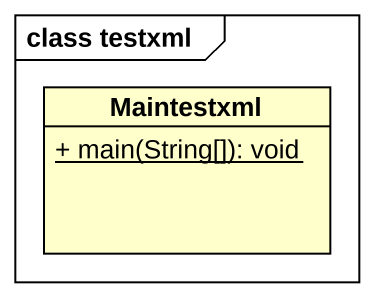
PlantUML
@startuml
mainframe class testxml
hide circle
hide empty members
skinparam classAttributeIconSize 0
class Maintestxml {
  {static} + main(String[]): void
}
@enduml
